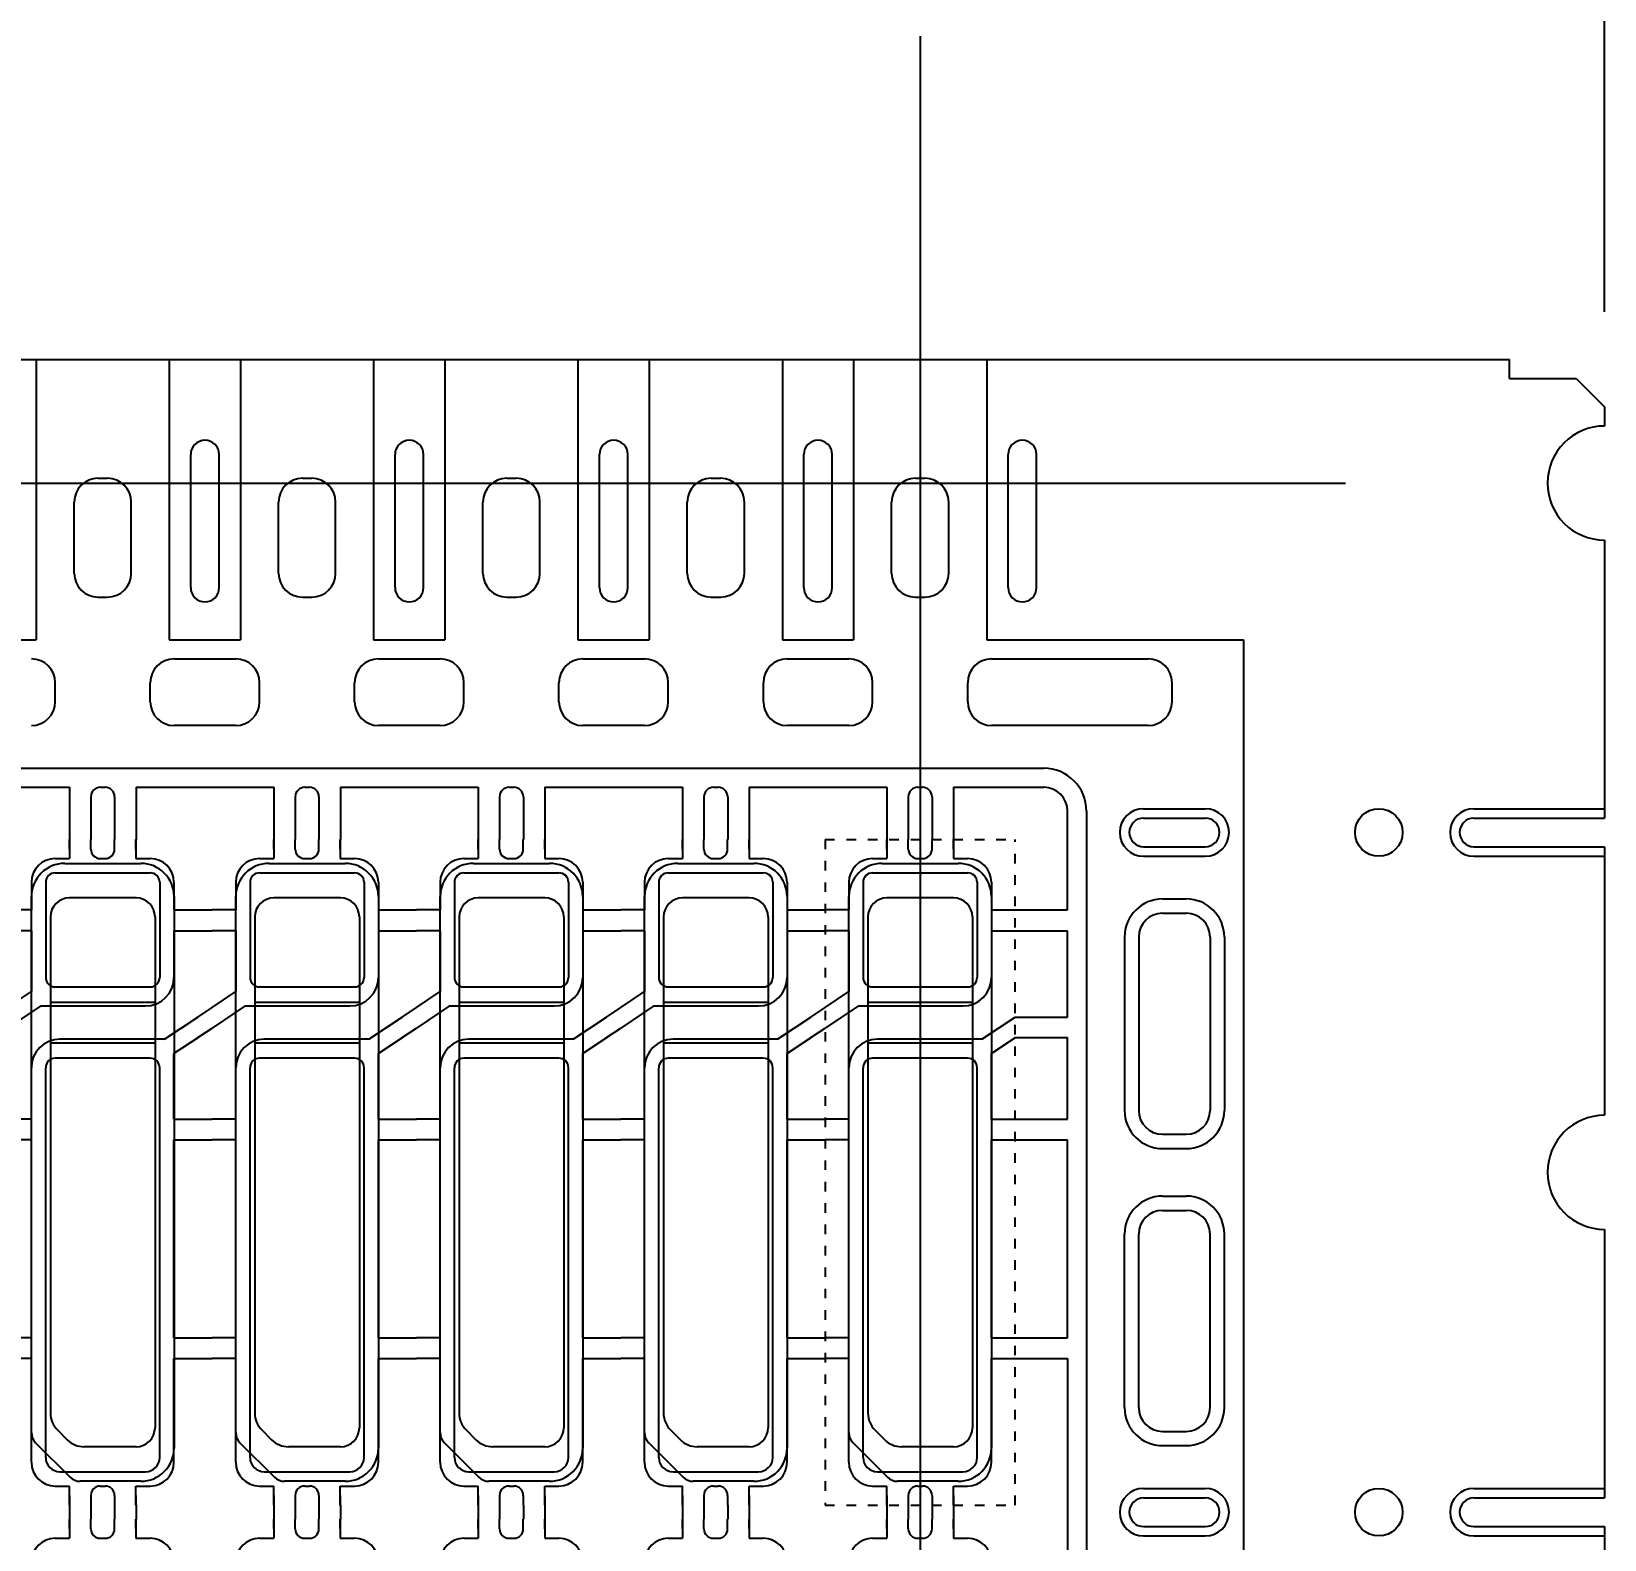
# Model space of a CAD drawing. Header units: millimetres. Extents: x -992 to 1678, y 98 to 1000.
# Drawn here: x -677.54 to -660.99, y 588.96 to 604.82 of the extents above; entities that cross this region are included whole.
import ezdxf

# ---------------------------------------------------------------- set-up
doc = ezdxf.new("R2010")
doc.units = ezdxf.units.MM
doc.header["$PDMODE"] = 3
doc.header["$PDSIZE"] = -1
for name, pattern in [('CENTER', [10.16, 6.35, -1.27, 1.27, -1.27]), ('DOT2', [0.125, 0, -0.125]), ('HIDDEN', [1.905, 1.27, -0.635])]:
    doc.linetypes.add(name, pattern=pattern)
doc.layers.get('DEFPOINTS').update_dxf_attribs({"color": 10})
for name, color, linetype in [('1', 3, 'Continuous'), ('6', 6, 'Continuous'), ('b etching', 1, 'Continuous'), ('CEN', 8, 'CENTER'), ('DIM', 7, 'Continuous'), ('HID', 1, 'HIDDEN'), ('PPA', 2, 'Continuous')]:
    doc.layers.add(name, color=color, linetype=linetype)
doc.styles.add('SIMPLEX', font='simplex')
doc.styles.get("Standard").update_dxf_attribs({"font": 'txt.shx', "bigfont": 'chineset.shx'})
doc.dimstyles.new('ISO-25', dxfattribs={"dimtxt": 2.5, "dimasz": 2.5, "dimexe": 1.25, "dimexo": 0.625, "dimtad": 1, "dimtxsty": 'Standard', "dimcen": 2.5, "dimadec": 0, "dimazin": 0, "dimtfac": 1, "dimtmove": 0, "dimatfit": 3, "dimfxl": 0, "dimarcsym": 0})

# ---------------------------------------------------------------- blocks, each defined once
blk = doc.blocks.new('_OPEN30')
at = {"color": 0, "linetype": 'ByBlock'}
for p, q in [((-1, 0.2679), (0, 0)), ((0, 0), (-1, -0.2679)), ((0, 0), (-1, 0))]:
    blk.add_line(p, q, dxfattribs=at)
blk = doc.blocks.new('*D43')
at = {"layer": 'DEFPOINTS', "color": 0}
for p in [(-660.986, 618.552), (-691.836, 604.871), (-660.986, 600.871)]:
    blk.add_point(p, dxfattribs=at)
at = {"layer": 'DIM', "color": 0, "lineweight": -2}
for p, q in [((-691.836, 605.871), (-691.836, 619.552)), ((-660.986, 601.871), (-660.986, 619.552)), ((-689.836, 618.552), (-683.911, 618.552)), ((-662.986, 618.552), (-668.911, 618.552))]:
    blk.add_line(p, q, dxfattribs=at)
at = {"layer": 'DIM', "color": 0, "lineweight": -2, "xscale": 2, "yscale": 2, "zscale": 2, "rotation": 180}
blk.add_blockref('_OPEN30', (-691.836, 618.552), dxfattribs=at)
at = {"layer": 'DIM', "color": 0, "lineweight": -2, "xscale": 2, "yscale": 2, "zscale": 2}
blk.add_blockref('_OPEN30', (-660.986, 618.552), dxfattribs=at)
at = {"layer": 'DIM', "color": 0, "insert": (-676.411, 618.552), "char_height": 3, "attachment_point": 5, "style": 'SIMPLEX'}
blk.add_mtext('30,85', dxfattribs=at)
blk = doc.blocks.new('e1')
at = {"layer": '1'}
for p, q in [((-947.058, 906.581), (-947.058, 906.481)), ((-947.058, 906.481), (-947.058, 906.581)), ((-947.058, 906.581), (-947.058, 906.381)), ((-946.358, 906.581), (-946.358, 906.481)), ((-946.358, 906.481), (-946.358, 906.581)), ((-946.358, 906.581), (-946.358, 906.381)), ((-946.358, 906.381), (-946.208, 906.381)), ((-947.458, 906.131), (-947.458, 905.841)), ((-945.958, 906.131), (-945.958, 905.841)), ((-947.458, 905.841), (-947.708, 905.841)), ((-945.958, 905.841), (-945.708, 905.841)), ((-947.458, 905.621), (-947.708, 905.621)), ((-947.458, 905.621), (-947.458, 904.981)), ((-945.958, 905.621), (-945.958, 905.131)), ((-945.958, 905.621), (-945.708, 905.621)), ((-947.358, 904.831), (-946.258, 904.831)), ((-946.058, 904.481), (-947.158, 904.481)), ((-945.958, 903.641), (-945.958, 904.331)), ((-947.458, 903.641), (-947.458, 904.231)), ((-947.458, 903.641), (-947.708, 903.641)), ((-945.958, 903.641), (-945.708, 903.641)), ((-947.458, 903.421), (-947.708, 903.421)), ((-947.458, 901.341), (-947.458, 903.421)), ((-945.958, 901.341), (-945.958, 903.421)), ((-945.958, 903.421), (-945.708, 903.421)), ((-947.458, 901.341), (-947.708, 901.341)), ((-945.958, 901.341), (-945.708, 901.341)), ((-947.458, 901.121), (-947.708, 901.121)), ((-947.458, 900.031), (-947.458, 901.121)), ((-945.958, 900.031), (-945.958, 901.121)), ((-945.958, 901.121), (-945.708, 901.121)), ((-947.058, 899.581), (-947.058, 899.781)), ((-947.058, 899.581), (-947.058, 899.681)), ((-947.058, 899.681), (-947.058, 899.581)), ((-946.358, 899.781), (-946.208, 899.781)), ((-946.358, 899.581), (-946.358, 899.781)), ((-946.358, 899.581), (-946.358, 899.681)), ((-946.358, 899.681), (-946.358, 899.581))]:
    blk.add_line(p, q, dxfattribs=at)
at = {"layer": '1', "linetype": 'ByBlock'}
for p, q in [((-946.833, 906.481), (-946.833, 906.581)), ((-946.583, 906.481), (-946.583, 906.581)), ((-947.208, 906.381), (-947.058, 906.381)), ((-946.733, 906.381), (-946.683, 906.381)), ((-947.708, 904.814), (-947.458, 904.981)), ((-947.358, 904.831), (-947.708, 904.597)), ((-946.058, 904.481), (-945.708, 904.714)), ((-945.708, 904.497), (-945.958, 904.331)), ((-947.208, 899.781), (-947.058, 899.781)), ((-946.833, 899.681), (-946.833, 899.581)), ((-946.733, 899.781), (-946.683, 899.781)), ((-946.583, 899.681), (-946.583, 899.581))]:
    blk.add_line(p, q, dxfattribs=at)
for centre, start, end in [((-946.733, 906.481), 180, 270), ((-946.683, 906.481), 270, 0), ((-946.733, 899.681), 90, 180), ((-946.683, 899.681), 0, 90)]:
    blk.add_arc(centre, 0.1, start, end, dxfattribs=at)
at = {"layer": '1'}
for centre, radius, start, end in [((-947.208, 906.131), 0.25, 90, 180), ((-946.208, 906.131), 0.25, 0, 90), ((-946.258, 905.131), 0.3, 270, 0), ((-947.158, 904.181), 0.3, 90, 180), ((-947.208, 900.031), 0.25, 180, 270), ((-946.208, 900.031), 0.25, 270, 0)]:
    blk.add_arc(centre, radius, start, end, dxfattribs=at)
blk = doc.blocks.new('e2')
at = {"layer": 'b etching', "linetype": 'ByBlock'}
for p, q in [((-947.308, 906.131), (-947.308, 905.131)), ((-947.208, 906.231), (-946.208, 906.231)), ((-946.108, 906.131), (-946.108, 905.131)), ((-947.208, 905.031), (-946.208, 905.031)), ((-947.308, 900.081), (-947.308, 904.181)), ((-946.208, 904.281), (-947.208, 904.281)), ((-946.108, 900.081), (-946.108, 904.181)), ((-947.158, 899.931), (-946.258, 899.931))]:
    blk.add_line(p, q, dxfattribs=at)
for centre, radius, start, end in [((-947.208, 906.131), 0.1, 90, 180), ((-946.208, 906.131), 0.1, 360, 90), ((-947.208, 905.131), 0.1, 180, 270), ((-946.208, 905.131), 0.1, 270, 360), ((-947.208, 904.181), 0.1, 90, 180), ((-946.208, 904.181), 0.1, 0, 90), ((-947.158, 900.081), 0.15, 180, 270), ((-946.258, 900.081), 0.15, 270, 0)]:
    blk.add_arc(centre, radius, start, end, dxfattribs=at)

msp = doc.modelspace()

# ---------------------------------------------------------------- linework, layer by layer
at = {"layer": '1', "linetype": 'ByBlock'}
for p, q in [((-691.83553085, 601.37062093), (-661.98553085, 601.37062093)), ((-661.28553085, 601.17062093), (-660.98553085, 600.87062093)), ((-660.98553085, 600.87062093), (-660.98553085, 600.67062093)), ((-660.98553085, 599.47062093), (-660.98553085, 596.54562093)), ((-677.28553085, 597.77062093), (-677.28553085, 597.97062093)), ((-676.28553085, 597.77062093), (-676.28553085, 597.97062093)), ((-675.13553085, 597.77062093), (-675.13553085, 597.97062093)), ((-674.13553085, 597.77062093), (-674.13553085, 597.97062093)), ((-672.98553085, 597.77062093), (-672.98553085, 597.97062093)), ((-671.98553085, 597.77062093), (-671.98553085, 597.97062093)), ((-670.83553085, 597.77062093), (-670.83553085, 597.97062093)), ((-669.83553085, 597.77062093), (-669.83553085, 597.97062093)), ((-668.68553085, 597.77062093), (-668.68553085, 597.97062093)), ((-667.68553085, 597.77062093), (-667.68553085, 597.97062093)), ((-665.53553085, 597.77062093), (-665.53553085, 597.97062093)), ((-675.38553085, 597.52062093), (-676.03553085, 597.52062093)), ((-673.23553085, 597.52062093), (-673.88553085, 597.52062093)), ((-671.08553085, 597.52062093), (-671.73553085, 597.52062093)), ((-668.93553085, 597.52062093), (-669.58553085, 597.52062093)), ((-665.78553085, 597.52062093), (-667.43553085, 597.52062093)), ((-678.58553085, 596.87062093), (-677.13553085, 596.87062093)), ((-677.13553085, 596.87062093), (-677.13553085, 596.32062093)), ((-676.81053085, 596.87062093), (-676.76053085, 596.87062093)), ((-676.43553085, 596.87062093), (-674.98553085, 596.87062093)), ((-676.43553085, 596.87062093), (-676.43553085, 596.32062093)), ((-674.98553085, 596.87062093), (-674.98553085, 596.32062093)), ((-674.66053085, 596.87062093), (-674.61053085, 596.87062093)), ((-674.28553085, 596.87062093), (-672.83553085, 596.87062093)), ((-674.28553085, 596.87062093), (-674.28553085, 596.32062093)), ((-672.83553085, 596.87062093), (-672.83553085, 596.32062093)), ((-672.51053085, 596.87062093), (-672.46053085, 596.87062093)), ((-672.13553085, 596.87062093), (-670.68553085, 596.87062093)), ((-672.13553085, 596.87062093), (-672.13553085, 596.32062093)), ((-670.68553085, 596.87062093), (-670.68553085, 596.32062093)), ((-670.36053085, 596.87062093), (-670.31053085, 596.87062093)), ((-669.98553085, 596.87062093), (-668.53553085, 596.87062093)), ((-669.98553085, 596.87062093), (-669.98553085, 596.32062093)), ((-668.53553085, 596.87062093), (-668.53553085, 596.32062093)), ((-668.21053085, 596.87062093), (-668.16053085, 596.87062093)), ((-667.83553085, 596.87062093), (-666.88553085, 596.87062093)), ((-667.83553085, 596.87062093), (-667.83553085, 596.32062093)), ((-676.91053085, 596.77062093), (-676.91053085, 596.32062093)), ((-676.66053085, 596.77062093), (-676.66053085, 596.32062093)), ((-674.76053085, 596.77062093), (-674.76053085, 596.32062093)), ((-674.51053085, 596.77062093), (-674.51053085, 596.32062093)), ((-672.61053085, 596.77062093), (-672.61053085, 596.32062093)), ((-672.36053085, 596.77062093), (-672.36053085, 596.32062093)), ((-670.46053085, 596.77062093), (-670.46053085, 596.32062093)), ((-670.21053085, 596.77062093), (-670.21053085, 596.32062093)), ((-668.31053085, 596.77062093), (-668.31053085, 596.32062093)), ((-668.06053085, 596.77062093), (-668.06053085, 596.32062093)), ((-666.63553085, 595.58062093), (-666.63553085, 596.62062093)), ((-660.98553085, 596.24562093), (-660.98553085, 593.42062093)), ((-675.78553085, 595.58062093), (-675.63553085, 595.58062093)), ((-673.63553085, 595.58062093), (-673.48553085, 595.58062093)), ((-671.48553085, 595.58062093), (-671.33553085, 595.58062093)), ((-669.33553085, 595.58062093), (-669.18553085, 595.58062093)), ((-667.18553085, 595.58062093), (-666.63553085, 595.58062093)), ((-675.78553085, 595.36062093), (-675.63553085, 595.36062093)), ((-673.63553085, 595.36062093), (-673.48553085, 595.36062093)), ((-671.48553085, 595.36062093), (-671.33553085, 595.36062093)), ((-669.33553085, 595.36062093), (-669.18553085, 595.36062093)), ((-667.18553085, 595.36062093), (-666.63553085, 595.36062093)), ((-666.63553085, 594.45395426), (-666.63553085, 595.36062093)), ((-675.78553085, 594.45395426), (-675.63553085, 594.55395426)), ((-673.63553085, 594.45395426), (-673.48553085, 594.55395426)), ((-671.48553085, 594.45395426), (-671.33553085, 594.55395426)), ((-669.33553085, 594.45395426), (-669.18553085, 594.55395426)), ((-675.78553085, 594.23728759), (-675.63553085, 594.33728759)), ((-673.63553085, 594.23728759), (-673.48553085, 594.33728759)), ((-671.48553085, 594.23728759), (-671.33553085, 594.33728759)), ((-669.33553085, 594.23728759), (-669.18553085, 594.33728759)), ((-667.18553085, 594.45395426), (-666.63553085, 594.45395426)), ((-667.18553085, 594.23728759), (-666.63553085, 594.23728759)), ((-666.63553085, 593.38062093), (-666.63553085, 594.23728759)), ((-675.78553085, 593.38062093), (-675.63553085, 593.38062093)), ((-673.63553085, 593.38062093), (-673.48553085, 593.38062093)), ((-671.48553085, 593.38062093), (-671.33553085, 593.38062093)), ((-669.33553085, 593.38062093), (-669.18553085, 593.38062093)), ((-667.18553085, 593.38062093), (-666.63553085, 593.38062093)), ((-675.78553085, 593.16062093), (-675.63553085, 593.16062093)), ((-673.63553085, 593.16062093), (-673.48553085, 593.16062093)), ((-671.48553085, 593.16062093), (-671.33553085, 593.16062093)), ((-669.33553085, 593.16062093), (-669.18553085, 593.16062093)), ((-667.18553085, 593.16062093), (-666.63553085, 593.16062093)), ((-666.63553085, 591.08062093), (-666.63553085, 593.16062093)), ((-660.98553085, 592.22062093), (-660.98553085, 589.39562093)), ((-675.78553085, 591.08062093), (-675.63553085, 591.08062093)), ((-673.63553085, 591.08062093), (-673.48553085, 591.08062093)), ((-671.48553085, 591.08062093), (-671.33553085, 591.08062093)), ((-669.33553085, 591.08062093), (-669.18553085, 591.08062093)), ((-667.18553085, 591.08062093), (-666.63553085, 591.08062093)), ((-675.78553085, 590.86062093), (-675.63553085, 590.86062093)), ((-673.63553085, 590.86062093), (-673.48553085, 590.86062093)), ((-671.48553085, 590.86062093), (-671.33553085, 590.86062093)), ((-669.33553085, 590.86062093), (-669.18553085, 590.86062093)), ((-667.18553085, 590.86062093), (-666.63553085, 590.86062093)), ((-666.63553085, 590.86062093), (-666.63553085, 588.43062093)), ((-677.13553085, 589.32062093), (-677.13553085, 589.17062093)), ((-676.91053085, 589.32062093), (-676.91053085, 589.17062093)), ((-676.66053085, 589.32062093), (-676.66053085, 589.17062093)), ((-676.43553085, 589.32062093), (-676.43553085, 589.17062093)), ((-674.98553085, 589.32062093), (-674.98553085, 589.17062093)), ((-674.76053085, 589.32062093), (-674.76053085, 589.17062093)), ((-674.51053085, 589.32062093), (-674.51053085, 589.17062093)), ((-674.28553085, 589.32062093), (-674.28553085, 589.17062093)), ((-672.83553085, 589.32062093), (-672.83553085, 589.17062093)), ((-672.61053085, 589.32062093), (-672.61053085, 589.17062093)), ((-672.36053085, 589.32062093), (-672.36053085, 589.17062093)), ((-672.13553085, 589.32062093), (-672.13553085, 589.17062093)), ((-670.68553085, 589.32062093), (-670.68553085, 589.17062093)), ((-670.46053085, 589.32062093), (-670.46053085, 589.17062093)), ((-670.21053085, 589.32062093), (-670.21053085, 589.17062093)), ((-669.98553085, 589.32062093), (-669.98553085, 589.17062093)), ((-668.53553085, 589.32062093), (-668.53553085, 589.17062093)), ((-668.31053085, 589.32062093), (-668.31053085, 589.17062093)), ((-668.06053085, 589.32062093), (-668.06053085, 589.17062093)), ((-667.83553085, 589.32062093), (-667.83553085, 589.17062093)), ((-660.98553085, 589.09562093), (-660.98553085, 586.27062093))]:
    msp.add_line(p, q, dxfattribs=at)
at = {"layer": '1'}
for p, q in [((-661.98553085, 601.17062093), (-661.98553085, 601.37062093)), ((-661.98553085, 601.17062093), (-661.28553085, 601.17062093)), ((-675.86053085, 598.97062093), (-675.86053085, 600.37062093)), ((-675.86053085, 598.97062093), (-675.86053085, 600.37062093)), ((-675.56053085, 598.97062093), (-675.56053085, 600.37062093)), ((-675.56053085, 598.97062093), (-675.56053085, 600.37062093)), ((-673.71053085, 598.97062093), (-673.71053085, 600.37062093)), ((-673.71053085, 598.97062093), (-673.71053085, 600.37062093)), ((-673.41053085, 598.97062093), (-673.41053085, 600.37062093)), ((-673.41053085, 598.97062093), (-673.41053085, 600.37062093)), ((-671.56053085, 598.97062093), (-671.56053085, 600.37062093)), ((-671.56053085, 598.97062093), (-671.56053085, 600.37062093)), ((-671.26053085, 598.97062093), (-671.26053085, 600.37062093)), ((-671.26053085, 598.97062093), (-671.26053085, 600.37062093)), ((-669.41053085, 598.97062093), (-669.41053085, 600.37062093)), ((-669.41053085, 598.97062093), (-669.41053085, 600.37062093)), ((-669.11053085, 598.97062093), (-669.11053085, 600.37062093)), ((-669.11053085, 598.97062093), (-669.11053085, 600.37062093)), ((-667.26053085, 598.97062093), (-667.26053085, 600.37062093)), ((-667.26053085, 598.97062093), (-667.26053085, 600.37062093)), ((-666.96053085, 598.97062093), (-666.96053085, 600.37062093)), ((-666.96053085, 598.97062093), (-666.96053085, 600.37062093)), ((-676.83553085, 600.12062093), (-676.73553085, 600.12062093)), ((-674.68553085, 600.12062093), (-674.58553085, 600.12062093)), ((-672.53553085, 600.12062093), (-672.43553085, 600.12062093)), ((-670.38553085, 600.12062093), (-670.28553085, 600.12062093)), ((-668.23553085, 600.12062093), (-668.13553085, 600.12062093)), ((-677.08553085, 599.12062093), (-677.08553085, 599.87062093)), ((-676.48553085, 599.12062093), (-676.48553085, 599.87062093)), ((-674.93553085, 599.12062093), (-674.93553085, 599.87062093)), ((-674.33553085, 599.12062093), (-674.33553085, 599.87062093)), ((-672.78553085, 599.12062093), (-672.78553085, 599.87062093)), ((-672.18553085, 599.12062093), (-672.18553085, 599.87062093)), ((-670.63553085, 599.12062093), (-670.63553085, 599.87062093)), ((-670.03553085, 599.12062093), (-670.03553085, 599.87062093)), ((-668.48553085, 599.12062093), (-668.48553085, 599.87062093)), ((-667.88553085, 599.12062093), (-667.88553085, 599.87062093)), ((-676.83553085, 598.87062093), (-676.73553085, 598.87062093)), ((-674.68553085, 598.87062093), (-674.58553085, 598.87062093)), ((-672.53553085, 598.87062093), (-672.43553085, 598.87062093)), ((-670.38553085, 598.87062093), (-670.28553085, 598.87062093)), ((-668.23553085, 598.87062093), (-668.13553085, 598.87062093)), ((-676.03553085, 598.22062093), (-675.38553085, 598.22062093)), ((-673.88553085, 598.22062093), (-673.23553085, 598.22062093)), ((-671.73553085, 598.22062093), (-671.08553085, 598.22062093)), ((-669.58553085, 598.22062093), (-668.93553085, 598.22062093)), ((-667.43553085, 598.22062093), (-665.78553085, 598.22062093)), ((-665.83553085, 596.54562093), (-665.18553085, 596.54562093)), ((-665.83553085, 596.54562093), (-665.18553085, 596.54562093)), ((-662.36053085, 596.54562093), (-660.98553085, 596.54562093)), ((-665.83553085, 596.24562093), (-665.18553085, 596.24562093)), ((-665.83553085, 596.24562093), (-665.18553085, 596.24562093)), ((-662.36053085, 596.24562093), (-660.98553085, 596.24562093)), ((-665.63553085, 595.54562093), (-665.38553085, 595.54562093)), ((-665.88553085, 595.29562093), (-665.88553085, 593.47062093)), ((-665.13553085, 595.29562093), (-665.13553085, 593.47062093)), ((-665.63553085, 593.22062093), (-665.38553085, 593.22062093)), ((-665.63553085, 592.42062093), (-665.38553085, 592.42062093)), ((-665.88553085, 590.34562093), (-665.88553085, 592.17062093)), ((-665.13553085, 590.34562093), (-665.13553085, 592.17062093)), ((-665.63553085, 590.09562093), (-665.38553085, 590.09562093)), ((-665.83553085, 589.39562093), (-665.18553085, 589.39562093)), ((-665.83553085, 589.39562093), (-665.18553085, 589.39562093)), ((-662.36053085, 589.39562093), (-660.98553085, 589.39562093)), ((-665.83553085, 589.09562093), (-665.18553085, 589.09562093)), ((-665.83553085, 589.09562093), (-665.18553085, 589.09562093)), ((-662.36053085, 589.09562093), (-660.98553085, 589.09562093))]:
    msp.add_line(p, q, dxfattribs=at)
for centre in [(-663.36053085, 596.39562093), (-663.36053085, 589.24562093)]:
    msp.add_circle(centre, 0.25, dxfattribs=at)
for centre, radius, start, end in [((-660.98553085, 600.07062093), 0.6, 90, 270), ((-675.71053085, 600.37062093), 0.15, 0, 180), ((-675.71053085, 600.37062093), 0.15, 0, 180), ((-673.56053085, 600.37062093), 0.15, 0, 180), ((-673.56053085, 600.37062093), 0.15, 0, 180), ((-671.41053085, 600.37062093), 0.15, 0, 180), ((-671.41053085, 600.37062093), 0.15, 0, 180), ((-669.26053085, 600.37062093), 0.15, 0, 180), ((-669.26053085, 600.37062093), 0.15, 0, 180), ((-667.11053085, 600.37062093), 0.15, 0, 180), ((-667.11053085, 600.37062093), 0.15, 0, 180), ((-676.83553085, 599.87062093), 0.25, 90, 180), ((-676.73553085, 599.87062093), 0.25, 0, 90), ((-674.68553085, 599.87062093), 0.25, 90, 180), ((-674.58553085, 599.87062093), 0.25, 0, 90), ((-672.53553085, 599.87062093), 0.25, 90, 180), ((-672.43553085, 599.87062093), 0.25, 0, 90), ((-670.38553085, 599.87062093), 0.25, 90, 180), ((-670.28553085, 599.87062093), 0.25, 0, 90), ((-668.23553085, 599.87062093), 0.25, 90, 180), ((-668.13553085, 599.87062093), 0.25, 0, 90), ((-676.83553085, 599.12062093), 0.25, 180, 270), ((-676.73553085, 599.12062093), 0.25, 270, 0), ((-674.68553085, 599.12062093), 0.25, 180, 270), ((-674.58553085, 599.12062093), 0.25, 270, 0), ((-672.53553085, 599.12062093), 0.25, 180, 270), ((-672.43553085, 599.12062093), 0.25, 270, 0), ((-670.38553085, 599.12062093), 0.25, 180, 270), ((-670.28553085, 599.12062093), 0.25, 270, 0), ((-668.23553085, 599.12062093), 0.25, 180, 270), ((-668.13553085, 599.12062093), 0.25, 270, 0), ((-675.71053085, 598.97062093), 0.15, 180, 0), ((-675.71053085, 598.97062093), 0.15, 180, 0), ((-673.56053085, 598.97062093), 0.15, 180, 0), ((-673.56053085, 598.97062093), 0.15, 180, 0), ((-671.41053085, 598.97062093), 0.15, 180, 0), ((-671.41053085, 598.97062093), 0.15, 180, 0), ((-669.26053085, 598.97062093), 0.15, 180, 0), ((-669.26053085, 598.97062093), 0.15, 180, 0), ((-667.11053085, 598.97062093), 0.15, 180, 0), ((-667.11053085, 598.97062093), 0.15, 180, 0), ((-665.83553085, 596.39562093), 0.15, 90, 270), ((-665.83553085, 596.39562093), 0.15, 90, 270), ((-665.18553085, 596.39562093), 0.15, 270, 90), ((-665.18553085, 596.39562093), 0.15, 270, 90), ((-662.36053085, 596.39562093), 0.15, 90, 270), ((-662.36053085, 596.39562093), 0.15, 90, 270), ((-665.63553085, 595.29562093), 0.25, 90, 180), ((-665.38553085, 595.29562093), 0.25, 0, 90), ((-665.63553085, 593.47062093), 0.25, 180, 270), ((-665.38553085, 593.47062093), 0.25, 270, 0), ((-660.98553085, 592.82062093), 0.6, 90, 270), ((-665.63553085, 592.17062093), 0.25, 90, 180), ((-665.38553085, 592.17062093), 0.25, 360, 90), ((-665.63553085, 590.34562093), 0.25, 180, 270), ((-665.38553085, 590.34562093), 0.25, 270, 360), ((-665.83553085, 589.24562093), 0.15, 90, 270), ((-665.83553085, 589.24562093), 0.15, 90, 270), ((-665.18553085, 589.24562093), 0.15, 270, 90), ((-665.18553085, 589.24562093), 0.15, 270, 90), ((-662.36053085, 589.24562093), 0.15, 90, 270), ((-662.36053085, 589.24562093), 0.15, 90, 270)]:
    msp.add_arc(centre, radius, start, end, dxfattribs=at)
at = {"layer": '1', "linetype": 'ByBlock'}
for centre, radius, start, end in [((-677.53553085, 597.97062093), 0.25, 0, 90), ((-676.03553085, 597.97062093), 0.25, 90, 180), ((-675.38553085, 597.97062093), 0.25, 0, 90), ((-673.88553085, 597.97062093), 0.25, 90, 180), ((-673.23553085, 597.97062093), 0.25, 0, 90), ((-671.73553085, 597.97062093), 0.25, 90, 180), ((-671.08553085, 597.97062093), 0.25, 0, 90), ((-669.58553085, 597.97062093), 0.25, 90, 180), ((-668.93553085, 597.97062093), 0.25, 0, 90), ((-667.43553085, 597.97062093), 0.25, 90, 180), ((-665.78553085, 597.97062093), 0.25, 0, 90), ((-677.53553085, 597.77062093), 0.25, 270, 0), ((-676.03553085, 597.77062093), 0.25, 180, 270), ((-675.38553085, 597.77062093), 0.25, 270, 0), ((-673.88553085, 597.77062093), 0.25, 180, 270), ((-673.23553085, 597.77062093), 0.25, 270, 0), ((-671.73553085, 597.77062093), 0.25, 180, 270), ((-671.08553085, 597.77062093), 0.25, 270, 0), ((-669.58553085, 597.77062093), 0.25, 180, 270), ((-668.93553085, 597.77062093), 0.25, 270, 0), ((-667.43553085, 597.77062093), 0.25, 180, 270), ((-665.78553085, 597.77062093), 0.25, 270, 0), ((-676.81053085, 596.77062093), 0.1, 90, 180), ((-676.76053085, 596.77062093), 0.1, 0, 90), ((-674.66053085, 596.77062093), 0.1, 90, 180), ((-674.61053085, 596.77062093), 0.1, 0, 90), ((-672.51053085, 596.77062093), 0.1, 90, 180), ((-672.46053085, 596.77062093), 0.1, 0, 90), ((-670.36053085, 596.77062093), 0.1, 90, 180), ((-670.31053085, 596.77062093), 0.1, 0, 90), ((-668.21053085, 596.77062093), 0.1, 90, 180), ((-668.16053085, 596.77062093), 0.1, 0, 90), ((-666.88553085, 596.62062093), 0.25, 0, 90)]:
    msp.add_arc(centre, radius, start, end, dxfattribs=at)
at = {"layer": '6', "linetype": 'DOT2'}
for p, q in [((-669.18553085, 596.32062093), (-669.18553085, 589.32062093)), ((-669.18553085, 596.32062093), (-667.18553085, 596.32062093)), ((-667.18553085, 589.32062093), (-667.18553085, 596.32062093)), ((-669.18553085, 589.32062093), (-667.18553085, 589.32062093))]:
    msp.add_line(p, q, dxfattribs=at)
at = {"layer": 'CEN', "linetype": 'ByBlock'}
for p, q in [((-668.18553085, 604.77062093), (-668.18553085, 537.97062093)), ((-906.06053085, 600.07062093), (-663.71053085, 600.07062093))]:
    msp.add_line(p, q, dxfattribs=at)
at = {"layer": 'HID', "linetype": 'ByBlock'}
for p, q in [((-716.78553085, 597.07062093), (-666.88553085, 597.07062093)), ((-665.83553085, 596.64562093), (-665.18553085, 596.64562093)), ((-662.36053085, 596.64562093), (-660.98553085, 596.64562093)), ((-666.43553085, 596.62062093), (-666.43553085, 546.12062093)), ((-665.83553085, 596.14562093), (-665.18553085, 596.14562093)), ((-662.36053085, 596.14562093), (-660.98553085, 596.14562093)), ((-665.63553085, 595.69562093), (-665.38553085, 595.69562093)), ((-666.03553085, 595.29562093), (-666.03553085, 593.47062093)), ((-664.98553085, 595.29562093), (-664.98553085, 593.47062093)), ((-665.63553085, 593.07062093), (-665.38553085, 593.07062093)), ((-665.63553085, 592.57062093), (-665.38553085, 592.57062093)), ((-666.03553085, 590.34562093), (-666.03553085, 592.17062093)), ((-664.98553085, 590.34562093), (-664.98553085, 592.17062093)), ((-665.63553085, 589.94562093), (-665.38553085, 589.94562093)), ((-665.83553085, 589.49562093), (-665.18553085, 589.49562093)), ((-662.36053085, 589.49562093), (-660.98553085, 589.49562093)), ((-665.83553085, 588.99562093), (-665.18553085, 588.99562093)), ((-662.36053085, 588.99562093), (-660.98553085, 588.99562093))]:
    msp.add_line(p, q, dxfattribs=at)
for centre, radius, start, end in [((-666.88553085, 596.62062093), 0.45, 0, 90), ((-665.83553085, 596.39562093), 0.25, 90, 270), ((-665.18553085, 596.39562093), 0.25, 270, 90), ((-662.36053085, 596.39562093), 0.25, 90, 270), ((-665.63553085, 595.29562093), 0.4, 90, 180), ((-665.38553085, 595.29562093), 0.4, 0, 90), ((-665.63553085, 593.47062093), 0.4, 180, 270), ((-665.38553085, 593.47062093), 0.4, 270, 0), ((-665.63553085, 592.17062093), 0.4, 90, 180), ((-665.38553085, 592.17062093), 0.4, 360, 90), ((-665.63553085, 590.34562093), 0.4, 180, 270), ((-665.38553085, 590.34562093), 0.4, 270, 360), ((-665.83553085, 589.24562093), 0.25, 90, 270), ((-665.18553085, 589.24562093), 0.25, 270, 90), ((-662.36053085, 589.24562093), 0.25, 90, 270)]:
    msp.add_arc(centre, radius, start, end, dxfattribs=at)
at = {"layer": 'PPA', "linetype": 'ByBlock'}
for p, q in [((-677.48553085, 601.37062093), (-677.48553085, 598.42062093)), ((-676.08553085, 601.37062093), (-676.08553085, 598.42062093)), ((-675.33553085, 601.37062093), (-675.33553085, 598.42062093)), ((-673.93553085, 601.37062093), (-673.93553085, 598.42062093)), ((-673.18553085, 601.37062093), (-673.18553085, 598.42062093)), ((-671.78553085, 601.37062093), (-671.78553085, 598.42062093)), ((-671.03553085, 601.37062093), (-671.03553085, 598.42062093)), ((-669.63553085, 601.37062093), (-669.63553085, 598.42062093)), ((-668.88553085, 601.37062093), (-668.88553085, 598.42062093)), ((-667.48553085, 601.37062093), (-667.48553085, 598.42062093)), ((-678.23553085, 598.42062093), (-677.48553085, 598.42062093)), ((-676.08553085, 598.42062093), (-675.33553085, 598.42062093)), ((-673.93553085, 598.42062093), (-673.18553085, 598.42062093)), ((-671.78553085, 598.42062093), (-671.03553085, 598.42062093)), ((-669.63553085, 598.42062093), (-668.88553085, 598.42062093)), ((-667.48553085, 598.42062093), (-664.78553085, 598.42062093)), ((-664.78553085, 598.42062093), (-664.78553085, 544.32062093)), ((-677.18553085, 596.07062093), (-676.38553085, 596.07062093)), ((-675.03553085, 596.07062093), (-674.23553085, 596.07062093)), ((-672.88553085, 596.07062093), (-672.08553085, 596.07062093)), ((-670.73553085, 596.07062093), (-669.93553085, 596.07062093)), ((-668.58553085, 596.07062093), (-667.78553085, 596.07062093)), ((-677.53553085, 590.08275296), (-677.53553085, 595.72062093)), ((-676.43553085, 595.70698456), (-677.13553085, 595.70698456)), ((-676.03553085, 595.72062093), (-676.03553085, 589.92062093)), ((-675.38553085, 590.08275296), (-675.38553085, 595.72062093)), ((-674.28553085, 595.70698456), (-674.98553085, 595.70698456)), ((-673.88553085, 595.72062093), (-673.88553085, 589.92062093)), ((-673.23553085, 590.08275296), (-673.23553085, 595.72062093)), ((-672.13553085, 595.70698456), (-672.83553085, 595.70698456)), ((-671.73553085, 595.72062093), (-671.73553085, 589.92062093)), ((-671.08553085, 590.08275296), (-671.08553085, 595.72062093)), ((-669.98553085, 595.70698456), (-670.68553085, 595.70698456)), ((-669.58553085, 595.72062093), (-669.58553085, 589.92062093)), ((-668.93553085, 590.08275296), (-668.93553085, 595.72062093)), ((-667.83553085, 595.70698456), (-668.53553085, 595.70698456)), ((-667.43553085, 595.72062093), (-667.43553085, 589.92062093)), ((-677.33553085, 595.50698456), (-677.33553085, 590.28781068)), ((-676.23553085, 595.50698456), (-676.23553085, 590.13425729)), ((-675.18553085, 595.50698456), (-675.18553085, 590.28781068)), ((-674.08553085, 595.50698456), (-674.08553085, 590.13425729)), ((-673.03553085, 595.50698456), (-673.03553085, 590.28781068)), ((-671.93553085, 595.50698456), (-671.93553085, 590.13425729)), ((-670.88553085, 595.50698456), (-670.88553085, 590.28781068)), ((-669.78553085, 595.50698456), (-669.78553085, 590.13425729)), ((-668.73553085, 595.50698456), (-668.73553085, 590.28781068)), ((-667.63553085, 595.50698456), (-667.63553085, 590.13425729)), ((-677.33553085, 594.61062093), (-676.23553085, 594.61062093)), ((-675.18553085, 594.61062093), (-674.08553085, 594.61062093)), ((-673.03553085, 594.61062093), (-671.93553085, 594.61062093)), ((-670.88553085, 594.61062093), (-669.78553085, 594.61062093)), ((-668.73553085, 594.61062093), (-667.63553085, 594.61062093)), ((-676.23553085, 594.18062093), (-677.33553085, 594.18062093)), ((-674.08553085, 594.18062093), (-675.18553085, 594.18062093)), ((-671.93553085, 594.18062093), (-673.03553085, 594.18062093)), ((-669.78553085, 594.18062093), (-670.88553085, 594.18062093)), ((-667.63553085, 594.18062093), (-668.73553085, 594.18062093)), ((-677.26230754, 590.11103399), (-677.15875415, 590.0074806)), ((-675.11230754, 590.11103399), (-675.00875415, 590.0074806)), ((-672.96230754, 590.11103399), (-672.85875415, 590.0074806)), ((-670.81230754, 590.11103399), (-670.70875415, 590.0074806)), ((-668.66230754, 590.11103399), (-668.55875415, 590.0074806)), ((-677.49159687, 589.97668695), (-677.12946483, 589.61455491)), ((-676.43553085, 589.93425729), (-676.98197746, 589.93425729)), ((-675.34159687, 589.97668695), (-674.97946483, 589.61455491)), ((-674.28553085, 589.93425729), (-674.83197746, 589.93425729)), ((-673.19159687, 589.97668695), (-672.82946483, 589.61455491)), ((-672.13553085, 589.93425729), (-672.68197746, 589.93425729)), ((-671.04159687, 589.97668695), (-670.67946483, 589.61455491)), ((-669.98553085, 589.93425729), (-670.53197746, 589.93425729)), ((-668.89159687, 589.97668695), (-668.52946483, 589.61455491)), ((-667.83553085, 589.93425729), (-668.38197746, 589.93425729)), ((-676.38553085, 589.57062093), (-677.02339881, 589.57062093)), ((-674.23553085, 589.57062093), (-674.87339881, 589.57062093)), ((-672.08553085, 589.57062093), (-672.72339881, 589.57062093)), ((-669.93553085, 589.57062093), (-670.57339881, 589.57062093)), ((-667.78553085, 589.57062093), (-668.42339881, 589.57062093))]:
    msp.add_line(p, q, dxfattribs=at)
for centre, radius, start, end in [((-677.18553085, 595.72062093), 0.35, 90, 180), ((-676.38553085, 595.72062093), 0.35, 0, 90), ((-675.03553085, 595.72062093), 0.35, 90, 180), ((-674.23553085, 595.72062093), 0.35, 0, 90), ((-672.88553085, 595.72062093), 0.35, 90, 180), ((-672.08553085, 595.72062093), 0.35, 0, 90), ((-670.73553085, 595.72062093), 0.35, 90, 180), ((-669.93553085, 595.72062093), 0.35, 0, 90), ((-668.58553085, 595.72062093), 0.35, 90, 180), ((-667.78553085, 595.72062093), 0.35, 0, 90), ((-677.13553085, 595.50698456), 0.2, 90, 180), ((-676.43553085, 595.50698456), 0.2, 0, 90), ((-674.98553085, 595.50698456), 0.2, 90, 180), ((-674.28553085, 595.50698456), 0.2, 0, 90), ((-672.83553085, 595.50698456), 0.2, 90, 180), ((-672.13553085, 595.50698456), 0.2, 0, 90), ((-670.68553085, 595.50698456), 0.2, 90, 180), ((-669.98553085, 595.50698456), 0.2, 0, 90), ((-668.53553085, 595.50698456), 0.2, 90, 180), ((-667.83553085, 595.50698456), 0.2, 0, 90), ((-677.08553085, 590.28781068), 0.25, 180, 225), ((-674.93553085, 590.28781068), 0.25, 180, 225), ((-672.78553085, 590.28781068), 0.25, 180, 225), ((-670.63553085, 590.28781068), 0.25, 180, 225), ((-668.48553085, 590.28781068), 0.25, 180, 225), ((-677.38553085, 590.08275296), 0.15, 180, 225), ((-676.43553085, 590.13425729), 0.2, 270, 0), ((-675.23553085, 590.08275296), 0.15, 180, 225), ((-674.28553085, 590.13425729), 0.2, 270, 0), ((-673.08553085, 590.08275296), 0.15, 180, 225), ((-672.13553085, 590.13425729), 0.2, 270, 0), ((-670.93553085, 590.08275296), 0.15, 180, 225), ((-669.98553085, 590.13425729), 0.2, 270, 0), ((-668.78553085, 590.08275296), 0.15, 180, 225), ((-667.83553085, 590.13425729), 0.2, 270, 0), ((-676.98197746, 590.18425729), 0.25, 225, 270), ((-676.38553085, 589.92062093), 0.35, 270, 0), ((-674.83197746, 590.18425729), 0.25, 225, 270), ((-674.23553085, 589.92062093), 0.35, 270, 0), ((-672.68197746, 590.18425729), 0.25, 225, 270), ((-672.08553085, 589.92062093), 0.35, 270, 0), ((-670.53197746, 590.18425729), 0.25, 225, 270), ((-669.93553085, 589.92062093), 0.35, 270, 0), ((-668.38197746, 590.18425729), 0.25, 225, 270), ((-667.78553085, 589.92062093), 0.35, 270, 0), ((-677.02339881, 589.72062093), 0.15, 225, 270), ((-674.87339881, 589.72062093), 0.15, 225, 270), ((-672.72339881, 589.72062093), 0.15, 225, 270), ((-670.57339881, 589.72062093), 0.15, 225, 270), ((-668.42339881, 589.72062093), 0.15, 225, 270)]:
    msp.add_arc(centre, radius, start, end, dxfattribs=at)

# ---------------------------------------------------------------- block references
at = {"linetype": 'ByBlock'}
for name, p in [('e1', (269.92201547, -310.26006667)), ('e1', (272.07201547, -310.26006667)), ('e1', (274.22201547, -310.26006667)), ('e1', (276.37201547, -310.26006667)), ('e1', (278.52201547, -310.26006667)), ('e2', (269.92201547, -310.26006667)), ('e2', (272.07201547, -310.26006667)), ('e2', (274.22201547, -310.26006667)), ('e2', (276.37201547, -310.26006667)), ('e2', (278.52201547, -310.26006667)), ('e1', (269.92201547, -317.41006667)), ('e1', (272.07201547, -317.41006667)), ('e1', (274.22201547, -317.41006667)), ('e1', (276.37201547, -317.41006667)), ('e1', (278.52201547, -317.41006667))]:
    msp.add_blockref(name, p, dxfattribs=at)

# ---------------------------------------------------------------- dimensions: what is measured, and where the dimension line sits
at = {"layer": 'DIM'}
dim = msp.add_linear_dim(base=(-660.9855308486, 618.5515792534), p1=(-691.8355308486, 604.870620928), p2=(-660.9855308486, 600.870620928), dimstyle='ISO-25', override={"dimtxt": 3, "dimasz": 2, "dimexe": 1, "dimexo": 1, "dimgap": 1.5, "dimtad": 0, "dimdec": 8, "dimtxsty": 'SIMPLEX', "dimblk1": 'OPEN30', "dimblk2": 'OPEN30', "dimsah": 1, "dimtp": 0.05, "dimtm": 0.05, "dimtfac": 0.5, "dimtdec": 8}, dxfattribs=at)
dim.commit()
dim.dimension.update_dxf_attribs({"geometry": '*D43', "text_midpoint": (-676.4105308486, 618.5515792534)})

doc.saveas('drawing.dxf')
